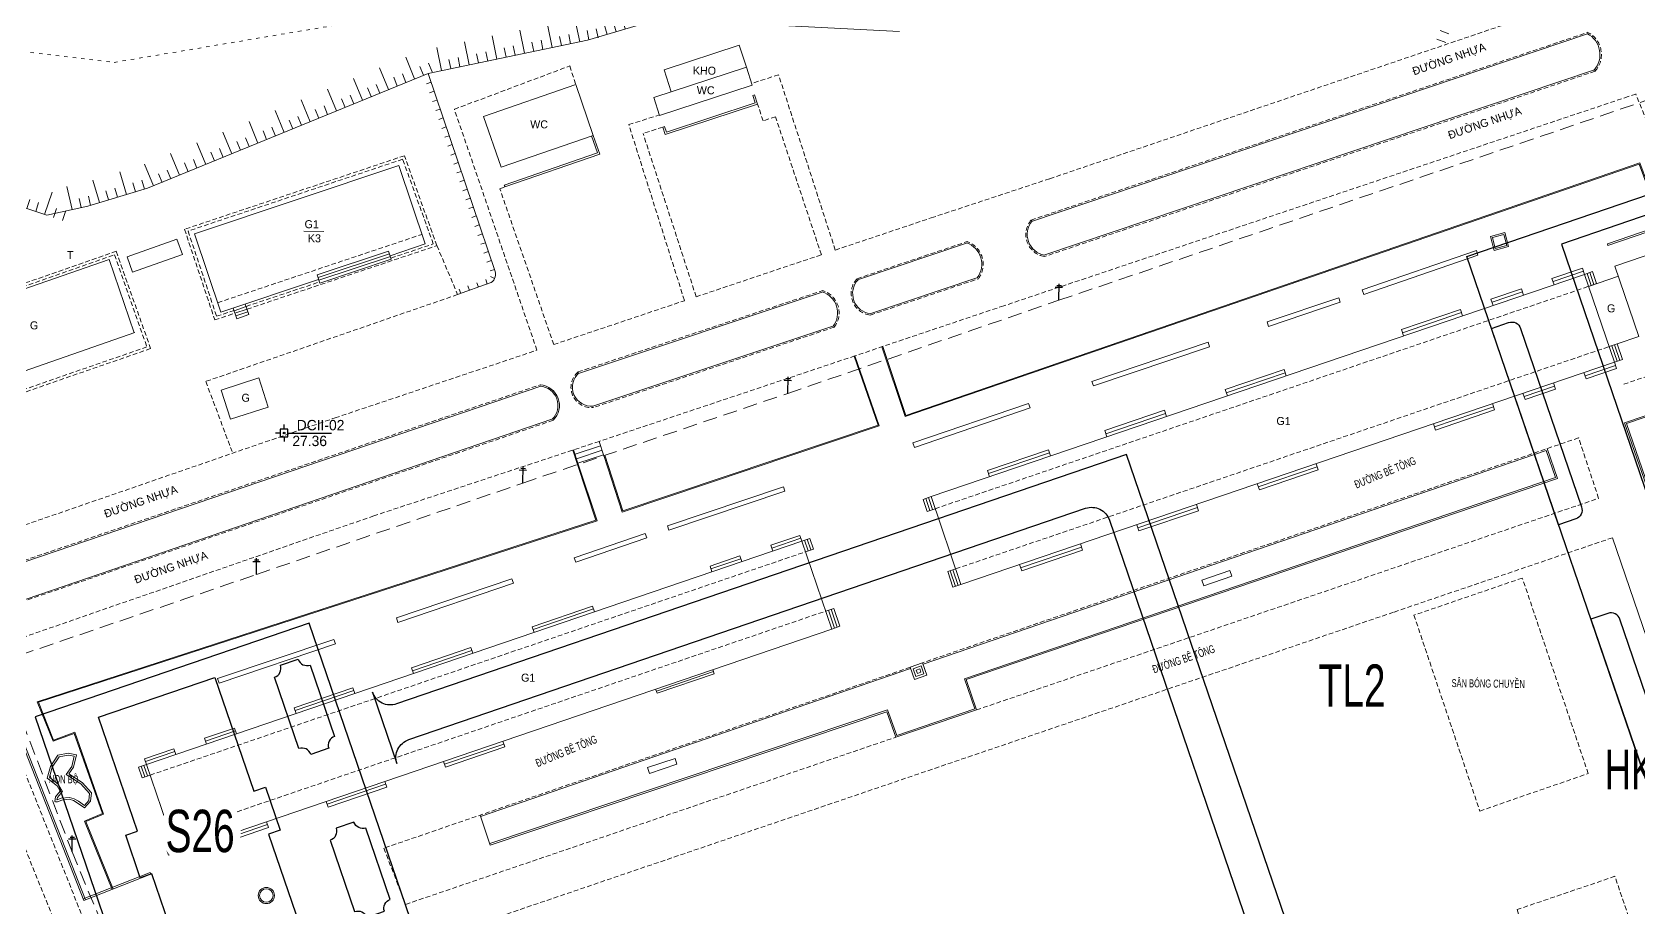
# Model space of a CAD drawing. Header units: inches. Extents: x 496359 to 501064, y 2374078 to 2377203.
# Drawn here: x 500445.4 to 500616.1, y 2376469.1 to 2376562.2 of the extents above; entities that cross this region are included whole.
import ezdxf
from ezdxf.enums import TextEntityAlignment as Align

# ---------------------------------------------------------------- set-up
doc = ezdxf.new("R2010")
doc.units = ezdxf.units.IN
doc.header["$MEASUREMENT"] = 0
doc.linetypes.add('ACAD_ISO03W100', pattern=[30, 12, -18])
doc.linetypes.add('DASHED', pattern=[0.75, 0.5, -0.25])
for name, color, linetype in [('cd', 7, 'Continuous'), ('chu', 6, 'Continuous'), ('coc', 1, 'Continuous'), ('MANH', 147, 'Continuous'), ('MOC - DC2', 1, 'Continuous'), ('NOI', 2, 'Continuous'), ('tl', 8, 'Continuous')]:
    doc.layers.add(name, color=color, linetype=linetype)
for name, color, linetype, lineweight in [('EG Text2', 7, 'Continuous', 18), ('ISO', 252, 'Continuous', 20), ('LC Net dam 1', 30, 'Continuous', 30), ('LC Net manh', 239, 'Continuous', 5)]:
    doc.layers.add(name, color=color, linetype=linetype, lineweight=lineweight)
doc.styles.add('EG Hai', font='')
doc.styles.add('style1', font='')
doc.styles.get('EG Hai').set_extended_font_data('.VnArial NarrowH')
doc.styles.get('style1').set_extended_font_data('.VnAvantH')

# ---------------------------------------------------------------- blocks, each defined once
blk = doc.blocks.new('cdien')
at = {"layer": 'cd', "extrusion": (-0.000518657, 0.000768986, 1)}
for p, q in [((0, 0), (0, 3.5, 0)), ((-0.8, 2.78, 0), (0.76, 2.78, 0)), ((-0.46, 3.14, 0), (0.49, 3.14, 0))]:
    blk.add_line(p, q, dxfattribs=at)
blk = doc.blocks.new('t2')
at = {"layer": 'tl', "color": 250, "lineweight": 0}
for p, q in [((-2, 0), (-2, -1)), ((-1, 0), (-1, -1)), ((0, 0), (0, -2.5))]:
    blk.add_line(p, q, dxfattribs=at)
blk = doc.blocks.new('t1')
at = {"layer": 'tl', "color": 250, "lineweight": 0}
for p, q in [((0, 0), (0, 2.5)), ((-2, 0), (-2, 1)), ((-1, 0), (-1, 1))]:
    blk.add_line(p, q, dxfattribs=at)
blk = doc.blocks.new('1')
at = {"layer": 'tl', "color": 250, "lineweight": 0}
blk.add_line((0, -0.5), (0, 0), dxfattribs=at)
blk = doc.blocks.new('2')
at = {"layer": 'coc'}
blk.add_blockref('1', (0, 0.5), dxfattribs=at)
blk = doc.blocks.new('MOC')
at = {"layer": 'MOC - DC2'}
for points in [[(-0.4, 0), (-0.9, 0)], [(0, 0.4), (0, 0.9)], [(0.4, 0), (5.03, 0)], [(0, -0.4), (0, -0.9)]]:
    blk.add_lwpolyline(points, dxfattribs=at)
blk.add_lwpolyline([(-0.4, -0.4), (0.4, -0.4), (0.4, 0.4), (-0.4, 0.4)], close=True, dxfattribs=at)
blk.add_circle((0, 0), 0.0868, dxfattribs=at)
blk = doc.blocks.new('Nền HT mới')
at = {"layer": 'chu', "color": 6, "lineweight": 0, "elevation": -28.38}
blk.add_lwpolyline([(595.07, 260.25), (597.22, 260.22)], dxfattribs=at)
at = {"layer": 'MANH', "color": 2, "linetype": 'ACAD_ISO03W100', "lineweight": 0, "ltscale": 0.03, "elevation": -28.38}
blk.add_lwpolyline([(548.7, 283.13), (563.38, 279.54), (574.94, 278.17), (599.22, 282.25)], dxfattribs=at)
at = {"layer": 'MANH', "color": 1, "linetype": 'DASHED', "lineweight": 0, "ltscale": 3, "elevation": -28.38}
for points in [[(562.77, 214.46), (590.05, 223.76), (618.36, 233.47), (646.51, 243), (675.3, 252.89), (741.83, 275.53), (811.08, 298.94), (834.62, 307.18)], [(92.05, 52.59), (119.84, 64.48), (146.69, 76.35), (173.15, 88.06), (201.06, 100.39), (229.35, 112.33), (266.95, 126.39), (296.55, 137.3), (334.39, 150.94), (394.99, 172.54), (493.57, 208.22), (554.51, 229.52), (562.77, 214.46), (570.46, 194.28), (580.63, 169.79), (591.55, 141.92), (602.45, 113.39), (610.19, 94.18)]]:
    blk.add_lwpolyline(points, dxfattribs=at)
at = {"layer": 'MANH', "color": 3, "linetype": 'DASHED', "lineweight": 0, "elevation": -28.38}
for points in [[(651.55, 258.23), (661.74, 261.65), (674.33, 265.81), (729.99, 284.67), (737.1, 287.22)], [(672.36, 261.42), (731.51, 281.37)], [(619.85, 247.59), (611.08, 273.19), (623.33, 277.79), (623.98, 275.81)], [(651.55, 258.23), (645.52, 276.86), (642.67, 275.93)], [(732.27, 277.23), (673.77, 257.54)], [(736.6, 274.8), (735.8, 274.54), (669.44, 252.31), (653.64, 246.99), (626.46, 237.9), (602.52, 229.99), (561.16, 215.66)], [(643.88, 271.96), (643.3, 273.73)], [(735.31, 243.97), (745.81, 247.6), (746.66, 249.61), (736.59, 274.83)], [(635.52, 252.88), (629.61, 271.56), (632.86, 272.59)], [(645.2, 272.39), (643.88, 271.96)], [(650.07, 257.73), (645.2, 272.39)], [(633.22, 271.29), (631.13, 270.61)], [(636.77, 253.27), (631.13, 270.61)], [(621.64, 248.19), (615.92, 264.72), (616.44, 264.94)], [(609.22, 258.7), (611.43, 253.5), (584.67, 244.27), (587.47, 236.81), (587.47, 236.81)], [(653.86, 255.19), (665.56, 259.13)], [(636.77, 253.27), (650.07, 257.73)], [(655.26, 251.32), (666.75, 255.18)], [(621.64, 248.19), (635.53, 252.85)], [(624.21, 245.28), (650.22, 253.93)], [(651.43, 250.04), (625.85, 241.5)], [(559.08, 226.83), (598.41, 240.4), (619.85, 247.59)], [(560.38, 223.55), (620.21, 243.92)], [(621.59, 240.15), (561.75, 219.7)], [(666.55, 209.37), (732.64, 231.85), (730.52, 238.28), (660.85, 214.39)], [(734.11, 227.66), (710.85, 219.75), (611.88, 186.06)], [(601.43, 112.49), (561.83, 211.83), (561.16, 215.66)], [(556.6, 214.06), (559, 210.7), (599.01, 111.59), (598.35, 108.37), (595.78, 105.71), (542.67, 88.3), (521.63, 81.47), (502.95, 75.39), (481.94, 68.66), (452.95, 59.08)], [(659.5, 213.9), (603.59, 194.68), (605.9, 188.71), (657.98, 206.47)]]:
    blk.add_lwpolyline(points, dxfattribs=at)
at = {"layer": 'MANH', "color": 2, "lineweight": 0, "elevation": -28.38}
for points in [[(658.36, 281.44), (632.8, 282.78), (625.21, 280.53), (608.28, 277), (578.49, 264.79), (572.14, 262.91), (567.8, 261.93), (542.34, 270.36), (534.95, 275.68), (528.16, 278.52), (514.56, 274.84), (513.91, 262.21), (513.22, 257.54), (510.32, 252.82), (504.11, 250.7), (493.11, 257.85), (486.99, 259.93), (483.69, 268.79), (483.69, 268.79), (483.69, 268.79)], [(633.36, 277.38), (641.33, 280)], [(642.1, 277.65), (641.33, 280)], [(672.41, 261.28), (731.56, 281.23)], [(632.28, 274.43), (642.1, 277.65)], [(633.36, 277.38), (634.13, 275.04)], [(642.1, 277.65), (642.73, 275.74)], [(732.22, 277.37), (673.72, 257.68)], [(614.18, 272.41), (623.98, 275.81)], [(625.84, 270.42), (623.98, 275.81)], [(632.89, 272.51), (642.71, 275.74)], [(632.28, 274.43), (632.89, 272.51)], [(633.48, 270.5), (643.3, 273.73)], [(633.61, 270.76), (643.05, 273.86)], [(642.79, 274.64), (642.98, 274.72)], [(643.05, 273.86), (642.79, 274.64)], [(643.3, 273.73), (642.98, 274.72)], [(616.04, 267.03), (614.18, 272.41)], [(616.04, 267.03), (625.84, 270.42)], [(626.28, 268.56), (625.66, 270.36)], [(626.53, 268.43), (625.84, 270.42)], [(633.22, 271.29), (633.41, 271.37)], [(633.48, 270.5), (633.22, 271.29)], [(633.41, 271.37), (633.61, 270.76)], [(616.38, 265.13), (626.28, 268.56)], [(616.44, 264.94), (626.53, 268.43)], [(583.48, 259.95), (605.19, 267.2)], [(605.19, 267.2), (607.97, 258.88)], [(656.5, 247.94), (658.99, 240.53), (736.96, 267.37), (739.36, 260.88)], [(616.38, 265.13), (616.46, 264.95)], [(586.27, 251.62), (583.48, 259.95)], [(722.69, 260.08), (723.07, 258.61), (721.56, 258.2), (721.17, 259.68), (722.69, 260.08)], [(733.58, 258.88), (739.45, 260.91), (740.26, 258.53)], [(733.64, 258.7), (739.33, 260.66), (740.07, 258.47)], [(576.32, 257.51), (581.61, 259.39)], [(582.19, 257.75), (581.61, 259.39)], [(596.5, 255.59), (604.09, 258.12)], [(596.6, 255.3), (604.18, 257.84)], [(604.37, 257.27), (604.09, 258.12)], [(604.25, 257.63), (607.97, 258.88)], [(653.9, 255.05), (665.61, 258.99)], [(707.52, 253.99), (719.66, 258.18)], [(719.82, 257.7), (719.66, 258.18)], [(733.64, 258.7), (733.58, 258.88)], [(734.38, 256.53), (740.39, 258.58)], [(553.69, 250.03), (574.41, 257.24)], [(574.41, 257.24), (577.07, 249.44)], [(576.9, 255.88), (576.32, 257.51)], [(576.9, 255.88), (582.19, 257.75)], [(596.69, 255.02), (604.28, 257.56)], [(596.79, 254.73), (604.37, 257.27)], [(707.69, 253.52), (719.82, 257.7)], [(727.68, 255.21), (730.92, 256.31)], [(731.14, 255.65), (730.92, 256.31)], [(734.38, 256.53), (736.93, 249.03)], [(586.27, 251.62), (596.66, 255.1)], [(596.79, 254.73), (596.5, 255.59)], [(655.21, 251.46), (666.7, 255.32)], [(661.73, 232.03), (731.14, 255.65)], [(727.68, 255.21), (727.91, 254.55)], [(727.8, 254.88), (731.03, 255.98)], [(731.14, 255.65), (731.99, 255.94)], [(734.32, 246.31), (731.14, 255.65)], [(731.86, 254.47), (731.43, 255.75)], [(731.58, 254.37), (734.75, 255.45)], [(731.58, 254.37), (732.43, 254.66)], [(732.15, 254.56), (731.71, 255.84)], [(732.43, 254.66), (731.99, 255.94)], [(624.26, 245.13), (650.26, 253.79)], [(697.42, 250.6), (705.03, 253.17)], [(697.58, 250.12), (705.19, 252.69)], [(705.19, 252.69), (705.03, 253.17)], [(707.69, 253.52), (707.52, 253.99)], [(721.21, 253.01), (724.44, 254.11)], [(721.21, 253.01), (721.44, 252.35)], [(721.33, 252.68), (724.55, 253.78)], [(724.44, 254.11), (724.66, 253.45)], [(587.96, 250.94), (587.59, 252.06)], [(587.67, 251.79), (588.96, 252.22)], [(587.77, 251.51), (589.05, 251.94)], [(587.86, 251.23), (589.15, 251.65)], [(587.96, 250.94), (589.24, 251.37)], [(589.24, 251.37), (588.87, 252.49)], [(711.7, 249.78), (717.96, 251.91)], [(711.82, 249.45), (718.08, 251.58)], [(717.96, 251.91), (718.19, 251.24)], [(556.4, 242.25), (577.12, 249.46)], [(651.38, 250.18), (625.8, 241.64)], [(697.58, 250.12), (697.42, 250.6)], [(711.7, 249.78), (711.93, 249.11)], [(678.82, 244.26), (691.15, 248.43)], [(678.98, 243.79), (691.31, 247.96)], [(691.31, 247.96), (691.15, 248.43)], [(733.75, 247.97), (734.61, 248.26)], [(734.6, 246.41), (734.04, 248.07)], [(734.89, 246.51), (734.32, 248.17)], [(734.61, 248.26), (736.92, 249.05)], [(735.17, 246.6), (734.61, 248.26)], [(626.95, 236.4), (628.92, 230.39), (656.22, 239.57), (653.64, 246.99)], [(627.05, 236.44), (628.99, 230.52), (656.09, 239.63), (653.54, 246.96)], [(664.9, 222.7), (734.32, 246.31)], [(731.2, 244.88), (734.43, 245.98)], [(734.32, 246.31), (735.17, 246.6)], [(734.32, 246.31), (734.54, 245.65)], [(586.29, 243.35), (590.29, 244.64)], [(591.29, 241.54), (590.29, 244.64)], [(678.98, 243.79), (678.82, 244.26)], [(692.97, 243.4), (699.23, 245.53)], [(693.08, 243.07), (699.34, 245.2)], [(699.23, 245.53), (699.45, 244.87)], [(728.07, 243.45), (727.84, 244.11)], [(731.31, 244.55), (731.09, 245.21)], [(731.31, 244.55), (734.54, 245.65)], [(752.21, 235.15), (748.64, 244.38), (735.41, 239.89), (738.81, 230.13)], [(752.07, 235.1), (752.07, 235.1), (748.55, 244.2), (735.6, 239.79), (738.95, 230.18)], [(560.43, 223.41), (620.26, 243.77)], [(587.28, 240.25), (586.29, 243.35)], [(692.97, 243.4), (693.2, 242.74)], [(724.84, 242.35), (724.61, 243.01)], [(724.73, 242.68), (727.95, 243.78)], [(724.84, 242.35), (728.07, 243.45)], [(587.28, 240.25), (591.29, 241.54)], [(659.79, 237.74), (672.09, 241.93)], [(659.95, 237.27), (672.25, 241.46)], [(672.25, 241.46), (672.09, 241.93)], [(680.18, 239.05), (686.52, 241.21)], [(680.29, 238.72), (686.63, 240.88)], [(686.52, 241.21), (686.74, 240.54)], [(715.22, 239.45), (721.48, 241.58)], [(715.33, 239.11), (721.59, 241.24)], [(721.59, 241.24), (721.37, 241.91)], [(621.55, 240.29), (561.71, 219.84)], [(680.18, 239.05), (680.4, 238.39)], [(715.33, 239.11), (715.11, 239.78)], [(623.9, 236.54), (626.62, 237.43)], [(626.93, 236.48), (626.46, 237.9)], [(659.95, 237.27), (659.79, 237.74)], [(624.21, 235.59), (626.24, 229.46), (566.9, 210.18), (568.49, 206.16), (570.76, 207), (573.8, 198.3), (571.91, 197.51), (574.82, 190.34)], [(614.85, 195.16), (657.11, 209.37), (658.07, 206.66), (666.36, 209.48), (665.28, 212.68), (728.07, 234.05), (727.08, 236.94)], [(614.9, 195.01), (657.02, 209.18), (657.98, 206.47), (666.55, 209.39), (665.47, 212.59), (728.26, 233.95), (727.17, 237.13)], [(624.12, 235.55), (623.65, 236.97)], [(624.21, 235.59), (623.75, 237)], [(624.06, 236.06), (626.77, 236.96)], [(624.21, 235.59), (626.93, 236.48)], [(727.08, 236.94), (660.9, 214.24)], [(667.73, 234.82), (674.19, 237.02)], [(667.84, 234.48), (674.31, 236.68)], [(674.19, 237.02), (674.42, 236.35)], [(624.12, 235.55), (626.11, 229.52), (566.77, 210.24), (568.44, 206.04), (570.7, 206.87), (573.68, 198.35), (571.78, 197.56), (574.72, 190.3)], [(667.73, 234.82), (667.95, 234.15)], [(696.48, 233.07), (702.74, 235.2)], [(696.6, 232.74), (702.86, 234.87)], [(702.86, 234.87), (702.63, 235.53)], [(633.71, 228.94), (646.03, 233.09)], [(633.87, 228.47), (646.19, 232.62)], [(646.19, 232.62), (646.03, 233.09)], [(696.6, 232.74), (696.37, 233.4)], [(661.73, 232.03), (660.87, 231.74)], [(661.31, 230.46), (660.87, 231.74)], [(661.59, 230.56), (661.16, 231.84)], [(662.16, 230.75), (661.31, 230.46)], [(661.88, 230.66), (661.44, 231.94)], [(664.9, 222.7), (661.73, 232.03)], [(683.69, 228.72), (690.03, 230.88)], [(683.8, 228.39), (690.14, 230.54)], [(690.14, 230.54), (689.92, 231.21)], [(633.87, 228.47), (633.71, 228.94)], [(683.8, 228.39), (683.58, 229.05)], [(578.38, 203.57), (648, 227.3)], [(623.81, 225.54), (631.35, 228.12)], [(623.97, 225.07), (631.51, 227.64)], [(631.51, 227.64), (631.35, 228.12)], [(647.79, 227.91), (644.69, 226.86)], [(647.9, 227.61), (644.8, 226.55)], [(647.79, 227.91), (648, 227.3)], [(648, 227.3), (648.85, 227.59)], [(648, 227.3), (651.19, 217.96)], [(648.29, 227.4), (648.67, 226.27)], [(648.57, 227.5), (648.96, 226.37)], [(648.85, 227.59), (649.24, 226.46)], [(734.11, 227.66), (754.24, 168.86)], [(623.97, 225.07), (623.81, 225.54)], [(641.42, 225.74), (638.24, 224.66)], [(641.53, 225.44), (638.34, 224.35)], [(641.42, 225.74), (641.63, 225.13)], [(644.69, 226.86), (644.9, 226.25)], [(648.39, 226.17), (649.24, 226.46)], [(671.24, 224.48), (677.71, 226.68)], [(671.35, 224.15), (677.82, 226.35)], [(677.82, 226.35), (677.6, 227.02)], [(638.24, 224.66), (638.44, 224.05)], [(664.34, 224.36), (663.49, 224.07)], [(664.05, 222.41), (663.49, 224.07)], [(664.33, 222.5), (663.77, 224.16)], [(664.62, 222.6), (664.05, 224.26)], [(671.35, 224.15), (671.13, 224.82)], [(690.49, 223.16), (693.48, 224.18)], [(693.68, 223.57), (693.48, 224.18)], [(604.93, 219.14), (617.2, 223.3)], [(605.09, 218.66), (617.36, 222.83)], [(617.36, 222.83), (617.2, 223.3)], [(664.9, 222.7), (664.05, 222.41)], [(690.7, 222.55), (690.49, 223.16)], [(690.7, 222.55), (693.68, 223.57)], [(619.33, 218.21), (625.76, 220.41)], [(625.76, 220.41), (625.97, 219.79)], [(605.09, 218.66), (604.93, 219.14)], [(619.44, 217.91), (625.87, 220.1)], [(650.54, 219.87), (651.39, 220.16)], [(650.82, 219.97), (651.47, 218.06)], [(651.1, 220.07), (651.75, 218.16)], [(651.39, 220.16), (652.04, 218.26)], [(581.56, 194.23), (651.19, 217.96)], [(585.92, 212.7), (598.29, 216.87)], [(598.29, 216.87), (598.45, 216.39)], [(619.33, 218.21), (619.54, 217.6)], [(651.19, 217.96), (652.04, 218.26)], [(586.08, 212.22), (598.45, 216.39)], [(606.53, 213.85), (612.84, 216)], [(606.63, 213.54), (612.94, 215.69)], [(612.84, 216), (613.04, 215.39)], [(606.53, 213.85), (606.74, 213.24)], [(659.55, 213.76), (613.86, 198.05)], [(632.54, 211.37), (638.62, 213.44)], [(638.69, 213.22), (638.54, 213.66)], [(660.83, 214.38), (659.5, 213.9), (659.96, 212.6), (661.29, 213.07), (660.83, 214.38)], [(571.71, 189.11), (562.49, 212.49)], [(571.9, 189.19), (562.67, 212.57)], [(585.92, 212.7), (586.08, 212.22)], [(594.06, 209.6), (600.29, 211.72)], [(600.29, 211.72), (600.5, 211.11)], [(632.61, 211.15), (638.69, 213.22)], [(594.17, 209.3), (600.39, 211.42)], [(632.61, 211.15), (632.46, 211.58)], [(594.06, 209.6), (594.27, 208.99)], [(666.51, 209.52), (666.51, 209.52)], [(584.54, 206.36), (587.73, 207.44)], [(584.64, 206.05), (587.83, 207.14)], [(587.73, 207.44), (587.93, 206.83)], [(657.93, 206.62), (657.93, 206.62)], [(578.17, 204.18), (581.27, 205.24)], [(578.27, 203.88), (581.37, 204.94)], [(581.27, 205.24), (581.48, 204.63)], [(584.54, 206.36), (584.75, 205.74)], [(610.02, 203.59), (616.33, 205.74)], [(610.13, 203.29), (616.44, 205.44)], [(616.44, 205.44), (616.23, 206.05)], [(578.38, 203.57), (577.52, 203.28)], [(577.52, 203.28), (577.91, 202.15)], [(577.81, 203.38), (578.19, 202.25)], [(578.09, 203.48), (578.48, 202.35)], [(578.17, 204.18), (578.38, 203.57)], [(581.56, 194.23), (578.38, 203.57)], [(610.13, 203.29), (609.92, 203.9)], [(631.61, 203.24), (634.52, 204.22)], [(631.81, 202.62), (631.61, 203.24)], [(631.81, 202.62), (634.72, 203.61)], [(634.72, 203.61), (634.52, 204.22)], [(578.76, 202.44), (577.91, 202.15)], [(597.56, 199.35), (603.78, 201.47)], [(603.89, 201.16), (603.68, 201.77)], [(597.66, 199.04), (603.89, 201.16)], [(597.66, 199.04), (597.45, 199.65)], [(614.9, 195.01), (613.81, 198.19)], [(588.14, 195.79), (587.93, 196.41)], [(588.03, 196.1), (591.22, 197.19)], [(588.14, 195.79), (591.33, 196.88)], [(591.33, 196.88), (591.12, 197.49)], [(580.91, 196.14), (580.06, 195.85)], [(580.06, 195.85), (580.71, 193.94)], [(580.34, 195.95), (580.99, 194.04)], [(580.62, 196.05), (581.28, 194.14)], [(581.66, 193.93), (584.76, 194.99)], [(581.77, 193.62), (584.87, 194.68)], [(584.87, 194.68), (584.66, 195.29)], [(581.56, 194.23), (580.71, 193.94)], [(581.77, 193.62), (581.56, 194.23)], [(578.76, 192.11), (571.64, 189.3)], [(578.83, 191.92), (571.71, 189.11)]]:
    blk.add_lwpolyline(points, dxfattribs=at)
blk.add_lwpolyline([(611.43, 253.5), (614.79, 254.7, 0.409619), (615.41, 255.96), (608.28, 277)], format="xyb", dxfattribs=at)
at = {"layer": 'MANH', "color": 5, "linetype": 'DASHED', "lineweight": 0, "elevation": -28.38}
for points in [[(605.77, 268.25), (582.41, 260.44), (585.63, 250.81), (587.76, 251.52)], [(589.05, 251.95), (609.22, 258.7), (605.77, 268.25)], [(604.34, 257.38), (608.84, 258.88), (605.59, 267.88), (582.79, 260.25), (585.82, 251.19), (587.67, 251.81)], [(552.74, 250.29), (575.15, 258.1), (578.81, 247.76), (556.38, 240), (552.74, 250.29)], [(588.95, 252.24), (596.75, 254.84)]]:
    blk.add_lwpolyline(points, dxfattribs=at)
at = {"layer": 'MANH', "lineweight": 0, "elevation": -28.38}
for points in [[(739.45, 260.91), (737.02, 267.5), (659.06, 240.66), (656.59, 247.97)], [(656.5, 247.94), (656.59, 247.97)], [(653.54, 246.96), (653.64, 246.99)], [(578.76, 192.11), (578.83, 191.92)]]:
    blk.add_lwpolyline(points, dxfattribs=at)
at = {"layer": 'MANH', "linetype": 'DASHED', "lineweight": 0, "elevation": -28.38}
for points in [[(585.93, 252.64), (607.63, 259.89)], [(662.16, 230.75), (731.58, 254.37)], [(664.34, 224.36), (733.75, 247.97)], [(578.76, 202.44), (648.39, 226.17)], [(580.91, 196.14), (650.54, 219.87)]]:
    blk.add_lwpolyline(points, dxfattribs=at)
at = {"layer": 'MANH', "color": 2, "lineweight": 0, "elevation": -28.38}
for points in [[(722.58, 259.89), (722.89, 258.71), (721.67, 258.38), (721.36, 259.57)], [(660.67, 214.06), (659.82, 213.75), (660.12, 212.92), (660.97, 213.22)], [(660.52, 213.74), (660.14, 213.6), (660.27, 213.24), (660.65, 213.38)], [(571.8, 198.95), (571.02, 199.5), (570.61, 199.74), (570.17, 199.88), (569.36, 199.79), (568.93, 199.61), (568.71, 199.61), (568.64, 199.64), (568.71, 200.15), (569.21, 200.72), (568.87, 201.31), (567.81, 202.13), (568.18, 203.35), (568.96, 204.57), (570.05, 204.77), (570.94, 204.6), (570.63, 203.28), (570.13, 202.58), (571.54, 201.67), (572.54, 200.56), (572.42, 199.67)], [(571.77, 199.22), (571.13, 199.67), (570.69, 199.92), (570.19, 200.08), (569.31, 199.99), (568.89, 199.81), (568.86, 199.81), (568.9, 200.06), (569.46, 200.69), (569.02, 201.44), (568.05, 202.21), (568.36, 203.27), (569.08, 204.39), (570.05, 204.56), (570.7, 204.44), (570.44, 203.36), (569.85, 202.52), (571.41, 201.51), (572.33, 200.5), (572.23, 199.75)]]:
    blk.add_lwpolyline(points, close=True, dxfattribs=at)
at = {"layer": 'MANH', "color": 5, "linetype": 'DASHED', "lineweight": 0, "elevation": -28.38}
blk.add_lwpolyline([(553.12, 250.11), (574.97, 257.72), (578.42, 247.94), (556.56, 240.38)], close=True, dxfattribs=at)
at = {"layer": 'MANH', "color": 2, "linetype": 'DASHED', "lineweight": 0, "elevation": -28.38}
for points in [[(720.02, 198.63), (731.54, 202.61), (724.54, 223.38), (713.03, 219.44)], [(731.01, 168.17), (741.15, 171.77), (734.37, 191.69), (723.98, 188.15)]]:
    blk.add_lwpolyline(points, close=True, dxfattribs=at)
at = {"layer": 'MANH', "color": 2, "lineweight": 0}
for radius in [0.864, 0.714]:
    blk.add_circle((591.1, 189.65, -1.69), radius, dxfattribs=at)
for centre, radius, start, end in [((730.28, 279, -2.36), 2.51, 318.1585, 62.5739), ((674.16, 259.88, -2.41), 2.22, 139.4441, 260.3779), ((664.7, 256.72, -1.61), 2.41, 323.1196, 70.3266), ((655.55, 253.61, -1.24), 2.16, 136.9389, 262.8118), ((649.47, 251.56, -1.13), 2.33, 322.1179, 72.4864), ((625.63, 243.65, -0.41), 2.01, 130.9037, 275.8807), ((620.03, 241.71, -0.81), 2.06, 314.9838, 85.2341), ((620.03, 241.71, -0.81), 2.21, 314.9838, 85.2341)]:
    blk.add_arc(centre, radius, start, end, dxfattribs=at)
at = {"layer": 'MANH', "color": 3, "linetype": 'DASHED', "lineweight": 0}
for centre, radius, start, end in [((730.28, 279, -2.36), 2.66, 318.1585, 62.5739), ((674.16, 259.88, -2.41), 2.37, 139.4441, 260.3779), ((664.7, 256.72, -1.61), 2.56, 323.1196, 70.3266), ((655.55, 253.61, -1.24), 2.31, 136.9389, 262.8118), ((649.47, 251.56, -1.13), 2.48, 322.1179, 72.4864), ((625.63, 243.65, -0.41), 2.16, 130.9037, 275.8807)]:
    blk.add_arc(centre, radius, start, end, dxfattribs=at)
at = {"layer": 'MOC - DC2', "lineweight": 0}
for p in [(592.99, 238.8, -1.02), (592.99, 238.79, -1.07)]:
    blk.add_point(p, dxfattribs=at)
at = {"layer": 'cd', "lineweight": 0, "xscale": 0.5, "yscale": 0.5, "zscale": 0.5, "rotation": 359.2672157837458}
for p in [(675.3, 252.89, -1.72), (646.51, 243, -1.18), (618.36, 233.47, -1.1), (590.05, 223.76, -1.3), (570.46, 194.28, -1.66)]:
    blk.add_blockref('cdien', p, dxfattribs=at)
at = {"layer": 'MOC - DC2', "lineweight": 0}
blk.add_blockref('MOC', (592.99, 238.79, -1.07), dxfattribs=at)
at = {"layer": 'NOI', "color": 2, "lineweight": 0}
for name, p, rotation in [('t2', (627.3, 281.15, -28.38), 196.5310652792828), ('t2', (618.53, 279.14, -28.38), 191.766549618578), ('t2', (621.47, 279.75, -28.38), 191.766549618578), ('t2', (624.4, 280.36, -28.38), 191.766549618578), ('t1', (717.08, 282.16, -28.38), 70.05832019437757), ('t2', (609.72, 277.3, -28.38), 191.766549618578), ('t2', (612.66, 277.91, -28.38), 191.766549618578), ('t2', (615.59, 278.53, -28.38), 191.766549618578), ('t2', (604.09, 275.28, -28.38), 202.2938133815229), ('t2', (606.86, 276.42, -28.38), 202.2938133815229), ('t2', (601.31, 274.15, -28.38), 202.2938133815229), ('t2', (595.76, 271.87, -28.38), 202.2938133815229), ('t2', (598.54, 273.01, -28.38), 202.2938133815229), ('t2', (592.99, 270.73, -28.38), 202.2938133815229), ('t2', (587.43, 268.46, -28.38), 202.2938133815229), ('t2', (590.21, 269.59, -28.38), 202.2938133815229), ('t2', (584.66, 267.32, -28.38), 202.2938133815229), ('t2', (579.11, 265.04, -28.38), 202.2938133815229), ('t2', (581.88, 266.18, -28.38), 202.2938133815229), ('t2', (576.25, 264.13, -28.38), 196.5160747233046), ('t2', (564.7, 262.96, -28.38), 161.6840780611025), ('t2', (570.47, 262.53, -28.38), 192.6871975365563), ('t2', (573.38, 263.27, -28.38), 196.5160747233046), ('t2', (567.55, 262.01, -28.38), 161.6840780611025)]:
    blk.add_blockref(name, p, dxfattribs=dict(at, rotation=rotation))
at = {"layer": 'NOI', "lineweight": 0}
for p, rotation in [((608.6, 276.06, -28.38), 108.7072506114521), ((608.92, 275.11, -28.38), 108.7072506114521), ((609.24, 274.16, -28.38), 108.7072506114521), ((609.57, 273.21, -28.38), 108.7072506114521), ((609.89, 272.27, -28.38), 108.7072506114521), ((610.21, 271.32, -28.38), 108.7072506114521), ((610.53, 270.37, -28.38), 108.7072506114521), ((610.85, 269.43, -28.38), 108.7072506114521), ((611.17, 268.48, -28.38), 108.7072506114521), ((611.49, 267.53, -28.38), 108.7072506114521), ((611.81, 266.58, -28.38), 108.7072506114521), ((612.13, 265.64, -28.38), 108.7072506114521), ((612.45, 264.69, -28.38), 108.7072506114521), ((612.77, 263.74, -28.38), 108.7072506114521), ((613.09, 262.8, -28.38), 108.7072506114521), ((613.41, 261.85, -28.38), 108.7072506114521), ((613.73, 260.9, -28.38), 108.7072506114521), ((614.06, 259.95, -28.38), 108.7072506114521), ((614.38, 259.01, -28.38), 108.7072506114521), ((614.7, 258.06, -28.38), 108.7072506114521), ((615.02, 257.11, -28.38), 108.7072506114521), ((615.34, 256.17, -28.38), 108.7072506114521), ((612.69, 253.95, -28.38), 19.60755264515005), ((613.63, 254.29, -28.38), 19.60755264515005), ((614.58, 254.62, -28.38), 19.60755264515005), ((615.36, 255.2, -28.38), 63.59120534514933), ((611.75, 253.62, -28.38), 19.60755264515005)]:
    blk.add_blockref('2', p, dxfattribs=dict(at, rotation=rotation))
at = {"layer": 'chu', "color": 6, "lineweight": 0, "style": 'style1'}
for s, rotation, p in [('§¦êNG NHùA ', 19.213, (713.04, 276.79, -28.38)), ('kho', 359.2672, (636.41, 276.89, -28.38)), ('wc', 359.2672, (636.83, 274.8, -28.38)), ('§¦êNG NHùA ', 19.213, (716.83, 270, -28.38)), ('wc', 359.2672, (619.13, 271.18, -28.38)), ('G1', 359.2672, (595.16, 260.56, -28.38)), ('k3', 359.2672, (595.51, 259.07, -28.38)), ('t', 359.2672, (569.91, 257.28, -28.38)), ('g', 359.2672, (733.53, 251.62, -28.38)), ('g', 359.2672, (565.98, 249.81, -28.38)), ('g', 359.2672, (588.46, 242.12, -28.38)), ('g1', 359.2672, (698.41, 239.65, -28.38)), ('§¦êNG NHùA ', 19.213, (574.05, 229.77, -28.38)), ('§¦êNG NHùA ', 19.213, (577.25, 222.78, -28.38)), ('g1', 359.2672, (618.16, 212.38, -28.38))]:
    blk.add_text(s, height=0.85, rotation=rotation, dxfattribs=at).set_placement(p)
at = {"layer": 'chu', "color": 6, "lineweight": 0, "ltscale": 0.8, "style": 'style1', "width": 0.7}
for s, rotation, p in [('§¦êNG B£ T¤NG', 22.4077, (706.92, 232.88, -28.38)), ('§¦êNG B£ T¤NG', 19.0786, (685.42, 213.25, -28.38)), ('s©n bãng chuyÒn', 359.2672, (717.02, 211.8, -28.38)), ('§¦êNG B£ T¤NG', 22.4077, (619.93, 203.28, -28.78))]:
    blk.add_text(s, height=0.85, rotation=rotation, dxfattribs=at).set_placement(p)
at = {"layer": 'chu', "color": 6, "lineweight": 0, "style": 'style1', "width": 0.7}
blk.add_text('non bé', height=0.85, rotation=359.2672, dxfattribs=at).set_placement((568, 201.6, -28.38))
at = {"layer": 'MOC - DC2', "lineweight": 0, "style": 'style1'}
for s, p in [('DCII-02', (594.33, 239.08, -1.07)), ('27.36', (593.87, 237.4, -1.07))]:
    blk.add_text(s, height=1.1, dxfattribs=at).set_placement(p)

msp = doc.modelspace()

# ---------------------------------------------------------------- linework, layer by layer
at = {"layer": 'LC Net dam 1'}
msp.add_lwpolyline([(500597.86, 2376538.33), (500629.08, 2376548.99), (500630.01, 2376546.26), (500653.88, 2376554.41), (500651.87, 2376560.3), (500670.7, 2376566.73), (500701.25, 2376477.32), (500681.81, 2376470.67), (500676.97, 2376484.83), (500655.78, 2376477.58), (500655.22, 2376479.21), (500656.35, 2376479.6), (500655.63, 2376481.73), (500624.05, 2376470.94, -0.414214), (500620.25, 2376472.81), (500597.86, 2376538.33)], format="xyb", dxfattribs=at)
msp.add_lwpolyline([(500619.88, 2376543.74), (500607.89, 2376539.64), (500629.43, 2376476.59), (500641.43, 2376480.69)], close=True, dxfattribs=at)
for points in [[(500607.6, 2376509.82), (500600.47, 2376530.68), (500602.28, 2376531.3, -0.414214), (500603.55, 2376530.68), (500610.03, 2376511.71, -0.414214), (500609.41, 2376510.44)], [(500611.03, 2376499.78), (500618.16, 2376478.93), (500619.96, 2376479.55, 0.414214), (500620.59, 2376480.82), (500614.11, 2376499.78, 0.414214), (500612.84, 2376500.4)], [(500471.18, 2376493.61, 0.414214), (500471.8, 2376494.88), (500473.69, 2376495.52, 0.414214), (500474.96, 2376494.9), (500477.55, 2376487.33, 0.414214), (500476.93, 2376486.06), (500475.03, 2376485.41, 0.414214), (500473.76, 2376486.04)], [(500479.68, 2376468.72, -0.414214), (500480.95, 2376468.1), (500482.84, 2376468.74, -0.414214), (500483.47, 2376470.01), (500480.88, 2376477.58, -0.414214), (500479.61, 2376478.21), (500477.72, 2376477.56, -0.414214), (500477.09, 2376476.29)]]:
    msp.add_lwpolyline(points, format="xyb", close=True, dxfattribs=at)

# ---------------------------------------------------------------- block references
at = {"layer": 'LC Net manh'}
msp.add_blockref('Nền HT mới', (499879.2, 2376280.77, 2.92), dxfattribs=at)

# ---------------------------------------------------------------- texts
at = {"layer": 'EG Text2', "style": 'EG Hai', "width": 0.8}
msp.add_text('hk52', height=4.224, rotation=0, dxfattribs=at).set_placement((500617.32, 2376483.81, -0.04), align=Align.MIDDLE_CENTER)

# ---------------------------------------------------------------- next in the draw order: wipeouts: each hides what was drawn before it
at = {"ltscale": 500}
for points, z in [([(500582.74, 2376489.78), (500582.27, 2376490.33), (500582.02, 2376490.73), (500581.79, 2376491.22), (500581.62, 2376491.75), (500581.52, 2376492.25), (500581.49, 2376492.69), (500581.51, 2376493.21), (500581.57, 2376493.62), (500581.73, 2376494.19), (500581.85, 2376494.51), (500582.08, 2376494.94), (500582.34, 2376495.34), (500582.72, 2376495.77), (500583.13, 2376496.13), (500583.6, 2376496.45), (500584.06, 2376496.68), (500584.49, 2376496.84), (500584.89, 2376496.94), (500585.39, 2376497.01), (500585.82, 2376497.02), (500586.24, 2376496.99), (500586.78, 2376496.89), (500587.19, 2376496.76), (500587.57, 2376496.6), (500588.16, 2376496.25), (500588.42, 2376496.06), (500588.72, 2376495.79), (500588.97, 2376495.51), (500589.24, 2376495.16), (500589.48, 2376494.75), (500589.64, 2376494.41), (500589.77, 2376494.06), (500589.88, 2376493.61), (500589.94, 2376493.2), (500589.96, 2376492.62), (500589.91, 2376492.07), (500589.81, 2376491.64), (500589.69, 2376491.29), (500589.49, 2376490.84), (500589.27, 2376490.46), (500589.07, 2376490.18), (500588.73, 2376489.79), (500588.47, 2376489.55), (500588.06, 2376489.24), (500587.78, 2376489.08), (500587.53, 2376488.95), (500587.23, 2376488.82), (500586.88, 2376488.7), (500586.54, 2376488.62), (500586.2, 2376488.57), (500585.85, 2376488.55), (500585.56, 2376488.55), (500585.12, 2376488.59), (500584.76, 2376488.66), (500584.36, 2376488.77), (500583.96, 2376488.93), (500583.48, 2376489.19), (500583.26, 2376489.33), (500582.96, 2376489.57)], -266.84), ([(500460.36, 2376474.35), (500459.89, 2376474.9), (500459.64, 2376475.3), (500459.41, 2376475.79), (500459.24, 2376476.32), (500459.15, 2376476.81), (500459.11, 2376477.25), (500459.13, 2376477.78), (500459.2, 2376478.18), (500459.35, 2376478.76), (500459.48, 2376479.07), (500459.7, 2376479.5), (500459.97, 2376479.9), (500460.35, 2376480.34), (500460.75, 2376480.7), (500461.22, 2376481.01), (500461.68, 2376481.24), (500462.11, 2376481.4), (500462.51, 2376481.5), (500463.02, 2376481.57), (500463.45, 2376481.59), (500463.86, 2376481.56), (500464.4, 2376481.46), (500464.81, 2376481.33), (500465.19, 2376481.17), (500465.78, 2376480.82), (500466.04, 2376480.62), (500466.34, 2376480.35), (500466.59, 2376480.08), (500466.86, 2376479.73), (500467.11, 2376479.32), (500467.26, 2376478.97), (500467.39, 2376478.62), (500467.51, 2376478.17), (500467.57, 2376477.77), (500467.59, 2376477.19), (500467.53, 2376476.64), (500467.43, 2376476.2), (500467.32, 2376475.85), (500467.12, 2376475.41), (500466.9, 2376475.03), (500466.69, 2376474.74), (500466.35, 2376474.36), (500466.09, 2376474.12), (500465.68, 2376473.81), (500465.4, 2376473.64), (500465.15, 2376473.51), (500464.85, 2376473.38), (500464.5, 2376473.27), (500464.17, 2376473.19), (500463.82, 2376473.14), (500463.47, 2376473.11), (500463.18, 2376473.11), (500462.75, 2376473.15), (500462.38, 2376473.22), (500461.98, 2376473.34), (500461.58, 2376473.5), (500461.11, 2376473.75), (500460.89, 2376473.9), (500460.58, 2376474.14)], -292.38)]:
    msp.add_wipeout(points, dxfattribs=at).translate(0, 0, z).dxf.layer = 'ISO'

# ---------------------------------------------------------------- next in the draw order: linework, layer by layer
at = {"layer": 'LC Net dam 1'}
for points in [[(500481.59, 2376492.02), (500484.18, 2376484.44, -0.414214), (500485.43, 2376486.98), (500557.34, 2376511.56, -0.414214), (500559.88, 2376510.31), (500577.99, 2376457.32, -0.414214), (500576.74, 2376454.78), (500584.31, 2376457.37, -0.414016), (500581.77, 2376458.61), (500561.69, 2376517.27), (500484.13, 2376490.77, -0.414214)], [(500470.06, 2376418.33), (500496.31, 2376427.3, 0.414214), (500498.18, 2376431.11), (500474.85, 2376499.36), (500445.76, 2376489.42)]]:
    msp.add_lwpolyline(points, format="xyb", close=True, dxfattribs=at)
msp.add_lwpolyline([(500458.15, 2376472.71), (500456.91, 2376472.29), (500455.36, 2376476.85), (500456.6, 2376477.27), (500452.46, 2376489.37), (500464.84, 2376493.6), (500468.97, 2376481.5), (500470.21, 2376481.93), (500471.77, 2376477.37), (500470.53, 2376476.94), (500474.66, 2376464.85), (500462.28, 2376460.62)], close=True, dxfattribs=at)

# ---------------------------------------------------------------- next in the draw order: texts
at = {"layer": 'EG Text2', "style": 'EG Hai', "width": 0.8}
for s, p in [('tl2', (500585.65, 2376492.72, -266.84)), ('s26', (500463.27, 2376477.28, -292.38))]:
    msp.add_text(s, height=4.5, rotation=0, dxfattribs=at).set_placement(p, align=Align.MIDDLE_CENTER)

doc.saveas('drawing.dxf')
